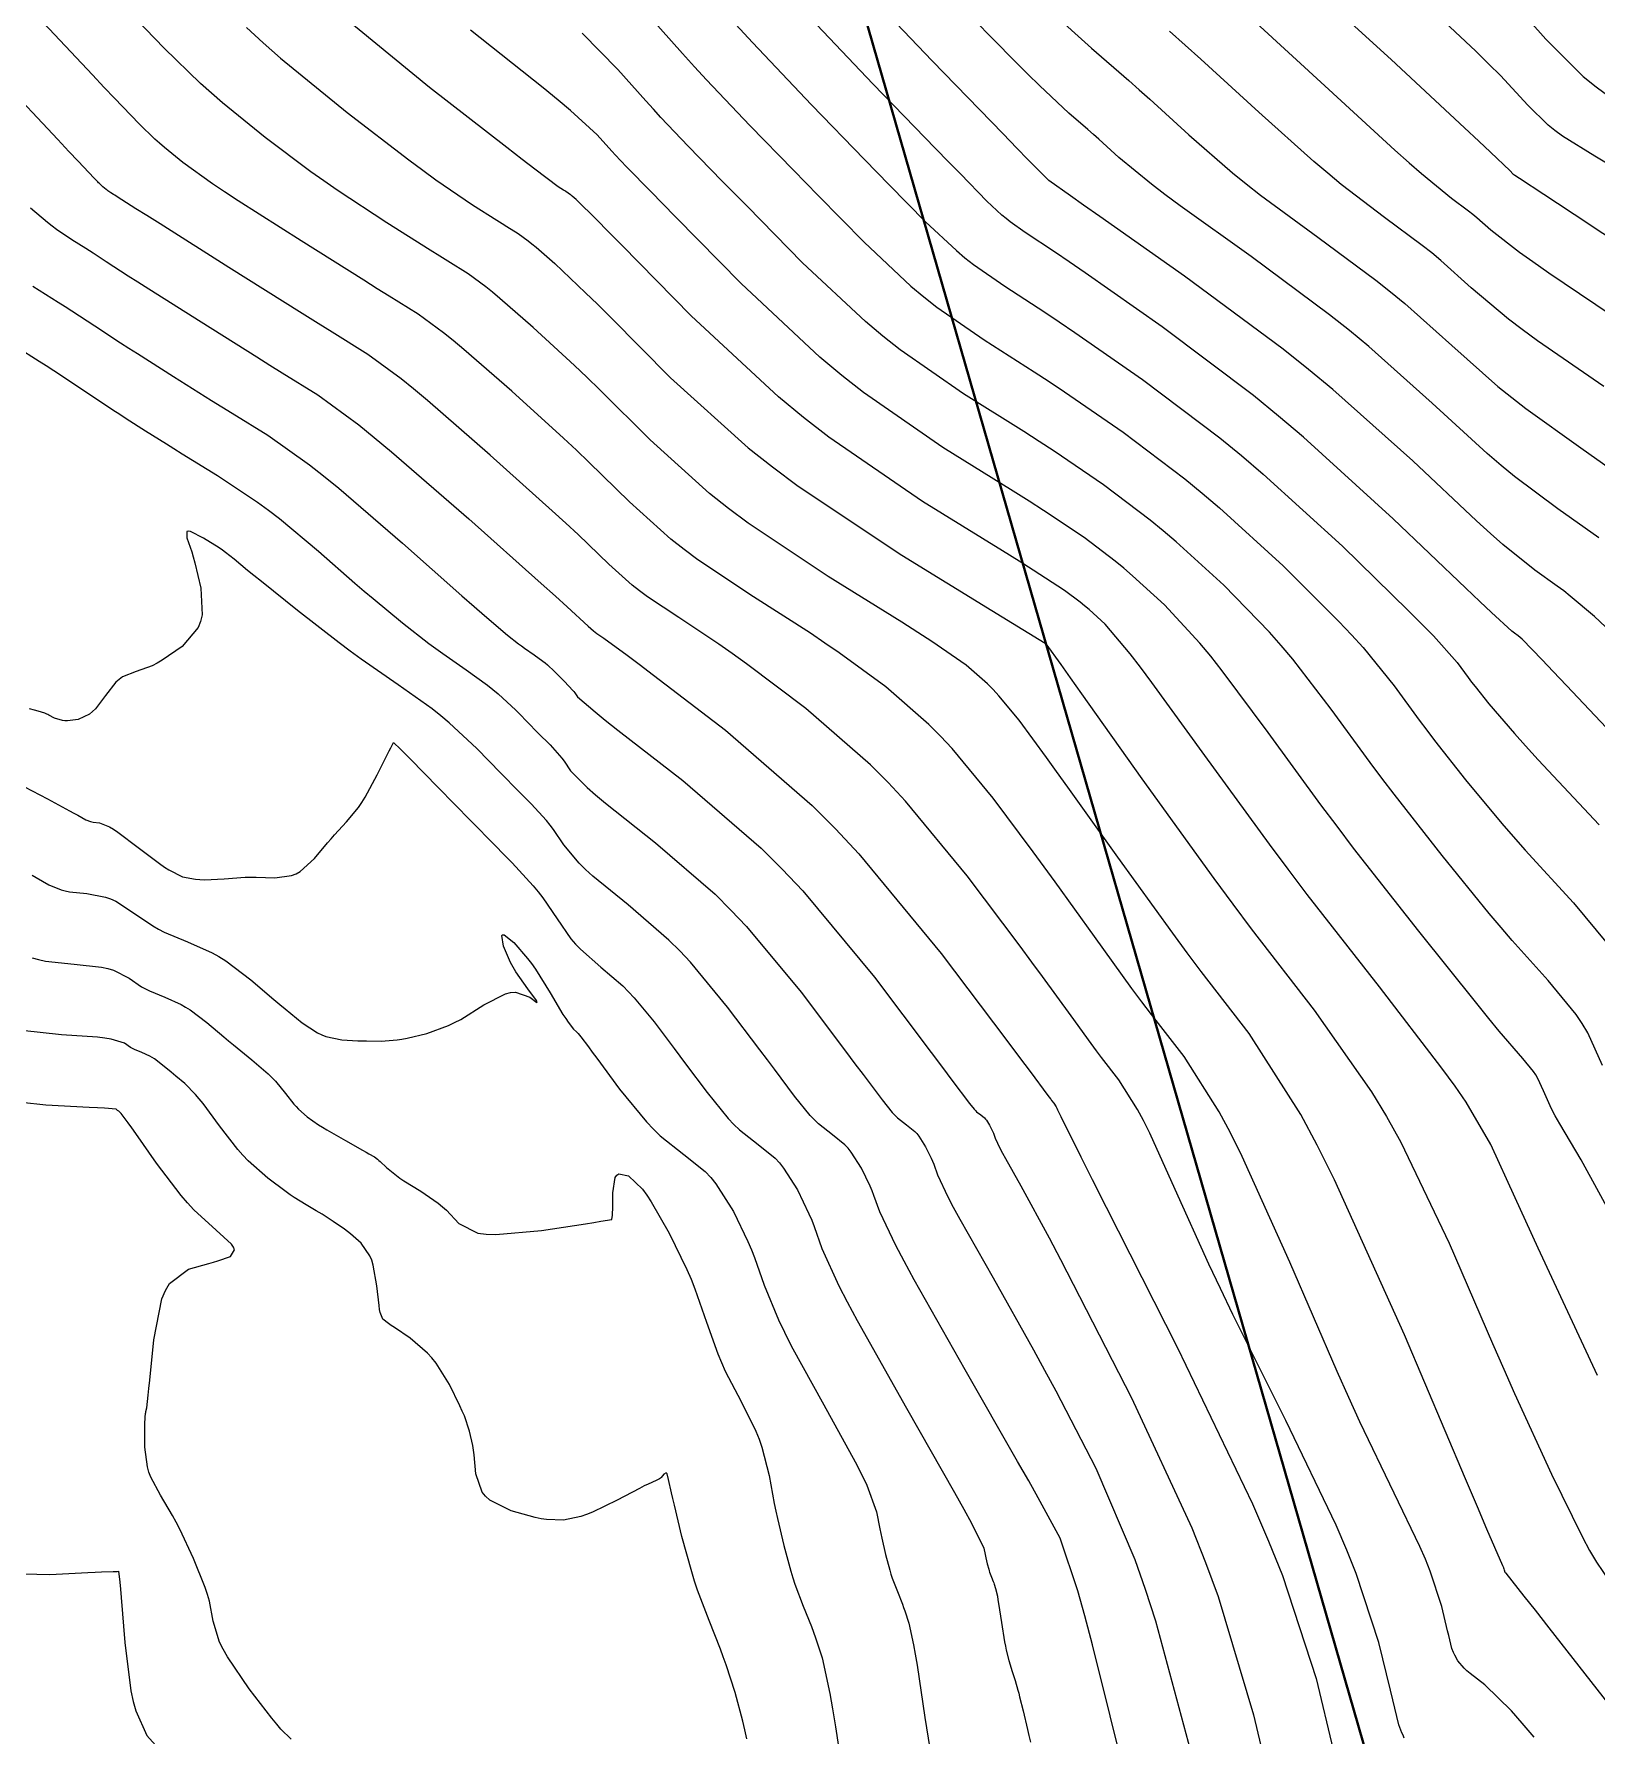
# Model space of a CAD drawing. Header units: millimetres. Extents: x 837475 to 838477, y 1189012 to 1191015.
# Drawn here: x 837596.3 to 837663.9, y 1189712.8 to 1189786.4 of the extents above; entities that cross this region are included whole.
import ezdxf

# ---------------------------------------------------------------- set-up
doc = ezdxf.new("R2010")
doc.units = ezdxf.units.MM
doc.header["$LTSCALE"] = 0.3
doc.layers.add('CORREDORVIA', color=94, linetype='Continuous', lineweight=40)
doc.layers.add('COTAS 10', color=7, linetype='Continuous', lineweight=9, true_color=0x6e3e2d)
doc.layers.add('COTAS INT', color=7, linetype='Continuous', lineweight=5, true_color=0x9fa19f)

msp = doc.modelspace()

# ---------------------------------------------------------------- linework, layer by layer
at = {"layer": 'CORREDORVIA'}
msp.add_lwpolyline([(837918.48, 1189883.493), (837925.042, 1189453.383), (837902.497, 1189217.712), (837593.191, 1189234.399), (837666.017, 1189670.117), (837623.316, 1189818.024), (837548.503, 1190011.455), (837506.88, 1190461.595), (837936.282, 1190278.252), (837938.054, 1190355.403), (837933.054, 1190517.446), (837913.685, 1190646.739), (837916.913, 1190801.892), (837910.676, 1191000.965), (838213.029, 1190992.912), (838237.174, 1190821.339), (838237.001, 1190602.875), (838240.031, 1190437.198), (838238.102, 1190145.726), (838184.199, 1189898.277), (837758.842, 1190109.914), (837918.48, 1189883.493)], dxfattribs=at)
at = {"layer": 'COTAS 10'}
for points in [[(837663.963, 1189764.592), (837662.194, 1189765.849), (837660.316, 1189767.247), (837659.74, 1189767.724), (837659.139, 1189768.239), (837656.765, 1189770.421), (837654.022, 1189772.875), (837653.189, 1189773.562), (837652.324, 1189774.251), (837648.931, 1189776.765), (837645.862, 1189778.962), (837645.2, 1189779.452), (837644.621, 1189779.89), (837643.209, 1189781.043), (837642.342, 1189781.836), (837642.106, 1189782.047), (837641.872, 1189782.255), (837641.043, 1189782.972), (837639.777, 1189784.158), (837639.267, 1189784.66), (837638.688, 1189785.238), (837636.024, 1189787.953)], [(837665.698, 1189779.973), (837663.79, 1189781.106), (837662.398, 1189781.972), (837662.072, 1189782.212), (837661.771, 1189782.452), (837660.899, 1189783.319), (837659.714, 1189784.591), (837659.216, 1189785.087), (837658.644, 1189785.645), (837655.965, 1189788.177)], [(837661.172, 1189712.713), (837660.65, 1189713.328), (837660.19, 1189713.851), (837659.036, 1189714.987), (837658.398, 1189715.476), (837658.262, 1189715.593), (837658.145, 1189715.701), (837657.87, 1189716.023), (837657.735, 1189716.269), (837657.705, 1189716.329), (837657.679, 1189716.385), (837657.615, 1189716.559), (837657.522, 1189716.928), (837657.479, 1189717.109), (837657.427, 1189717.322), (837657.175, 1189718.375), (837656.676, 1189719.9), (837656.468, 1189720.411), (837656.231, 1189720.962), (837655.123, 1189723.27), (837653.637, 1189726.362), (837653.161, 1189727.406), (837652.657, 1189728.531), (837650.603, 1189733.27), (837648.54, 1189737.839), (837648.031, 1189738.856), (837647.549, 1189739.766), (837646.028, 1189742.155), (837644.616, 1189743.978), (837644.201, 1189744.531), (837643.776, 1189745.105), (837642.155, 1189747.349), (837640.456, 1189749.716), (837639.982, 1189750.367), (837639.506, 1189751.016), (837637.772, 1189753.343), (837635.999, 1189755.488), (837635.499, 1189756.022), (837634.994, 1189756.53), (837633.135, 1189758.149), (837631.108, 1189759.627), (837630.497, 1189760.047), (837629.865, 1189760.471), (837627.402, 1189762.039), (837624.996, 1189763.641), (837624.4, 1189764.087), (837623.833, 1189764.533), (837622.039, 1189766.15), (837620.287, 1189767.872), (837619.747, 1189768.384), (837619.183, 1189768.911), (837616.948, 1189770.94), (837614.873, 1189772.745), (837614.409, 1189773.132), (837613.993, 1189773.468), (837612.894, 1189774.273), (837611.641, 1189775.054), (837611.128, 1189775.375), (837610.544, 1189775.741), (837607.837, 1189777.445), (837605.12, 1189779.181), (837604.53, 1189779.568), (837604.011, 1189779.915), (837602.72, 1189780.829), (837601.924, 1189781.481), (837601.716, 1189781.663), (837601.514, 1189781.845), (837600.829, 1189782.506), (837599.764, 1189783.619), (837599.322, 1189784.085), (837598.817, 1189784.62), (837596.461, 1189787.123)], [(837664.123, 1189741.778), (837663.493, 1189743.187), (837663.253, 1189743.583), (837662.984, 1189743.982), (837661.778, 1189745.444), (837660.227, 1189747.174), (837659.742, 1189747.741), (837659.232, 1189748.348), (837657.19, 1189750.857), (837655.115, 1189753.507), (837654.585, 1189754.202), (837654.074, 1189754.88), (837652.388, 1189757.19), (837650.727, 1189759.351), (837650.231, 1189759.934), (837649.72, 1189760.512), (837647.745, 1189762.547), (837645.685, 1189764.427), (837645.121, 1189764.906), (837644.558, 1189765.368), (837642.547, 1189766.887), (837640.405, 1189768.345), (837639.76, 1189768.768), (837639.092, 1189769.2), (837636.492, 1189770.831), (837633.752, 1189772.724), (837632.997, 1189773.322), (837632.243, 1189773.952), (837629.53, 1189776.492), (837627.126, 1189778.938), (837626.567, 1189779.508), (837626.053, 1189780.033), (837624.581, 1189781.542), (837623.402, 1189782.785), (837623.073, 1189783.142), (837622.743, 1189783.505), (837621.542, 1189784.859), (837619.995, 1189786.426)], [(837643.593, 1189710.563), (837642.073, 1189716.709), (837641.738, 1189717.971), (837641.44, 1189719.042), (837640.672, 1189721.32), (837639.722, 1189723.067), (837639.309, 1189723.802), (837638.831, 1189724.647), (837636.563, 1189728.608), (837634.358, 1189732.501), (837633.92, 1189733.302), (837633.556, 1189733.984), (837632.863, 1189735.449), (837632.617, 1189736.153), (837632.535, 1189736.355), (837632.446, 1189736.56), (837632.075, 1189737.326), (837631.632, 1189738.027), (837631.498, 1189738.191), (837631.359, 1189738.342), (837630.816, 1189738.779), (837630.215, 1189739.249), (837630.04, 1189739.42), (837629.861, 1189739.61), (837629.181, 1189740.443), (837628.308, 1189741.614), (837628.007, 1189742.016), (837627.68, 1189742.451), (837626.286, 1189744.303), (837624.676, 1189746.241), (837624.214, 1189746.73), (837623.744, 1189747.199), (837621.987, 1189748.719), (837620.462, 1189749.962), (837620.138, 1189750.254), (837619.858, 1189750.525), (837619.201, 1189751.319), (837618.755, 1189751.984), (837618.607, 1189752.175), (837618.448, 1189752.368), (837617.788, 1189753.086), (837616.983, 1189753.9), (837616.734, 1189754.153), (837616.473, 1189754.419), (837615.436, 1189755.479), (837614.239, 1189756.597), (837613.878, 1189756.898), (837613.503, 1189757.195), (837612.041, 1189758.241), (837610.431, 1189759.356), (837609.963, 1189759.698), (837609.485, 1189760.054), (837607.677, 1189761.457), (837606.12, 1189762.708), (837605.799, 1189762.968), (837605.526, 1189763.189), (837604.941, 1189763.677), (837604.573, 1189763.964), (837604.437, 1189764.059), (837604.287, 1189764.161), (837603.621, 1189764.585), (837603.047, 1189764.872), (837602.954, 1189764.888), (837602.889, 1189764.876), (837602.894, 1189764.604), (837603.105, 1189763.993), (837603.17, 1189763.769), (837603.238, 1189763.519), (837603.507, 1189762.418), (837603.558, 1189761.265), (837603.488, 1189760.984), (837603.381, 1189760.719), (837602.693, 1189759.899), (837601.825, 1189759.301), (837601.605, 1189759.175), (837601.393, 1189759.067), (837600.704, 1189758.822), (837600.115, 1189758.582), (837599.967, 1189758.477), (837599.826, 1189758.355), (837599.372, 1189757.776), (837598.942, 1189757.2), (837598.817, 1189757.079), (837598.688, 1189756.976), (837598.201, 1189756.745), (837597.737, 1189756.68), (837597.623, 1189756.681), (837597.515, 1189756.69), (837597.178, 1189756.795), (837596.933, 1189756.926), (837596.883, 1189756.952), (837596.84, 1189756.974), (837596.751, 1189757.017), (837596.465, 1189757.098), (837596.299, 1189757.144), (837596.094, 1189757.201)], [(837607.413, 1189712.631), (837606.966, 1189713.065), (837606.782, 1189713.28), (837606.571, 1189713.536), (837605.588, 1189714.806), (837604.648, 1189716.19), (837604.463, 1189716.519), (837604.311, 1189716.825), (837604.037, 1189717.731), (837603.869, 1189718.606), (837603.785, 1189718.891), (837603.684, 1189719.196), (837603.181, 1189720.452), (837602.591, 1189721.709), (837602.434, 1189722.014), (837602.28, 1189722.301), (837601.75, 1189723.181), (837601.336, 1189723.961), (837601.256, 1189724.185), (837601.192, 1189724.411), (837601.082, 1189725.256), (837601.077, 1189725.982), (837601.077, 1189726.134), (837601.078, 1189726.265), (837601.09, 1189726.562), (837601.11, 1189726.721), (837601.117, 1189726.765), (837601.125, 1189726.809), (837601.158, 1189726.969), (837601.227, 1189727.517), (837601.258, 1189727.806), (837601.293, 1189728.154), (837601.464, 1189729.907), (837601.819, 1189731.678), (837601.971, 1189732.038), (837602.146, 1189732.341), (837602.971, 1189732.965), (837603.842, 1189733.204), (837604.047, 1189733.265), (837604.235, 1189733.324), (837604.783, 1189733.516), (837604.957, 1189733.797), (837604.911, 1189733.912), (837604.823, 1189734.043), (837604.162, 1189734.649), (837603.203, 1189735.526), (837602.926, 1189735.828), (837602.645, 1189736.155), (837601.59, 1189737.55), (837600.694, 1189738.828), (837600.513, 1189739.081), (837600.361, 1189739.292), (837600.056, 1189739.691), (837599.951, 1189739.791), (837599.926, 1189739.813), (837599.903, 1189739.832), (837599.833, 1189739.88), (837599.332, 1189739.925), (837599.037, 1189739.943), (837598.674, 1189739.963), (837596.8, 1189740.054), (837594.675, 1189740.29)]]:
    msp.add_lwpolyline(points, dxfattribs=at)
at = {"layer": 'COTAS INT'}
for points in [[(837665.21, 1189759.859), (837663.786, 1189761.201), (837662.73, 1189762.08), (837662.448, 1189762.302), (837662.17, 1189762.514), (837661.201, 1189763.203), (837659.819, 1189764.308), (837659.281, 1189764.783), (837658.674, 1189765.332), (837655.922, 1189767.923), (837652.464, 1189771.017), (837651.413, 1189771.883), (837650.322, 1189772.752), (837646.044, 1189775.922), (837642.382, 1189778.499), (837641.679, 1189778.995), (837641.111, 1189779.397), (837640.182, 1189780.059), (837640.133, 1189780.104), (837640.119, 1189780.116), (837640.106, 1189780.128), (837640.059, 1189780.168), (837639.275, 1189780.969), (837638.797, 1189781.46), (837638.205, 1189782.068), (837635.128, 1189785.237), (837631.41, 1189789.145)], [(837651.055, 1189788.881), (837654.98, 1189785.294), (837658.161, 1189782.33), (837658.777, 1189781.754), (837659.277, 1189781.284), (837660.127, 1189780.47), (837660.251, 1189780.347), (837660.293, 1189780.313), (837660.34, 1189780.279), (837660.537, 1189780.157), (837661.597, 1189779.47), (837662.187, 1189779.08), (837662.906, 1189778.604), (837666.573, 1189776.164)], [(837622.438, 1189787.684), (837624.337, 1189785.542), (837624.859, 1189784.969), (837625.379, 1189784.405), (837627.244, 1189782.438), (837629.13, 1189780.501), (837629.664, 1189779.955), (837630.202, 1189779.405), (837632.188, 1189777.382), (837634.212, 1189775.487), (837634.774, 1189775.017), (837635.338, 1189774.571), (837637.382, 1189773.158), (837639.551, 1189771.781), (837640.193, 1189771.357), (837640.854, 1189770.915), (837643.391, 1189769.167), (837646.068, 1189767.145), (837646.816, 1189766.53), (837647.568, 1189765.892), (837650.31, 1189763.391), (837652.728, 1189760.979), (837653.276, 1189760.397), (837653.77, 1189759.853), (837655.116, 1189758.197), (837656.198, 1189756.715), (837656.526, 1189756.28), (837656.866, 1189755.834), (837658.197, 1189754.134), (837659.774, 1189752.241), (837660.269, 1189751.674), (837660.789, 1189751.088), (837662.878, 1189748.815), (837664.832, 1189746.447)], [(837665.529, 1189755.08), (837662.575, 1189758.211), (837661.995, 1189758.822), (837661.519, 1189759.323), (837660.657, 1189760.208), (837660.474, 1189760.361), (837660.425, 1189760.4), (837660.377, 1189760.436), (837660.208, 1189760.556), (837659.322, 1189761.369), (837658.822, 1189761.843), (837658.21, 1189762.425), (837655.078, 1189765.425), (837651.199, 1189768.952), (837650.117, 1189769.866), (837649.031, 1189770.753), (837645.078, 1189773.727), (837641.751, 1189776.056), (837641.06, 1189776.534), (837640.469, 1189776.941), (837639.163, 1189777.812), (837638.509, 1189778.264), (837638.329, 1189778.407), (837638.149, 1189778.557), (837637.502, 1189779.163), (837636.353, 1189780.339), (837635.857, 1189780.849), (837635.284, 1189781.438), (837632.571, 1189784.231), (837629.334, 1189787.643)], [(837660.151, 1189787.898), (837661.671, 1189786.167), (837663.291, 1189784.557), (837663.85, 1189784.111), (837664.456, 1189783.665)], [(837664.934, 1189713.474), (837661.821, 1189717.45), (837661.224, 1189718.211), (837660.743, 1189718.823), (837659.963, 1189719.807), (837659.938, 1189719.826), (837659.933, 1189719.83), (837659.929, 1189719.835), (837659.918, 1189719.847), (837659.911, 1189719.861), (837659.908, 1189719.868), (837659.905, 1189719.882), (837659.903, 1189719.889), (837659.901, 1189719.897), (837659.891, 1189719.938), (837659.872, 1189719.996), (837659.864, 1189720.016), (837659.855, 1189720.037), (837659.812, 1189720.126), (837659.13, 1189721.719), (837658.717, 1189722.689), (837658.207, 1189723.888), (837655.557, 1189730.126), (837652.531, 1189736.83), (837651.784, 1189738.322), (837651.076, 1189739.657), (837648.845, 1189743.162), (837646.773, 1189745.837), (837646.164, 1189746.649), (837645.54, 1189747.49), (837643.162, 1189750.783), (837641.001, 1189753.816), (837640.515, 1189754.494), (837640.077, 1189755.1), (837638.897, 1189756.705), (837638.02, 1189757.767), (837637.772, 1189758.031), (837637.522, 1189758.283), (837636.602, 1189759.084), (837635.119, 1189760.11), (837634.514, 1189760.503), (837633.825, 1189760.944), (837630.635, 1189762.93), (837627.178, 1189765.231), (837626.321, 1189765.871), (837625.507, 1189766.512), (837622.93, 1189768.836), (837620.759, 1189771.001), (837620.202, 1189771.541), (837619.664, 1189772.056), (837617.879, 1189773.702), (837616.436, 1189774.957), (837616.114, 1189775.226), (837615.825, 1189775.46), (837615.06, 1189776.019), (837614.189, 1189776.562), (837613.833, 1189776.785), (837613.427, 1189777.04), (837611.545, 1189778.224), (837609.394, 1189779.636), (837608.819, 1189780.034), (837608.252, 1189780.436), (837606.276, 1189781.912), (837604.439, 1189783.417), (837603.959, 1189783.836), (837603.492, 1189784.256), (837601.912, 1189785.783), (837600.308, 1189787.442)], [(837663.916, 1189728.358), (837661.343, 1189733.874), (837660.805, 1189735.037), (837660.343, 1189736.043), (837659.303, 1189738.358), (837658.231, 1189740.186), (837657.749, 1189740.884), (837657.185, 1189741.664), (837654.479, 1189745.176), (837651.356, 1189749.176), (837650.529, 1189750.264), (837649.719, 1189751.344), (837646.932, 1189755.176), (837644.64, 1189758.346), (837644.143, 1189759.009), (837643.704, 1189759.579), (837642.616, 1189760.86), (837641.92, 1189761.495), (837641.729, 1189761.657), (837641.54, 1189761.813), (837640.86, 1189762.326), (837639.507, 1189763.205), (837638.893, 1189763.591), (837638.174, 1189764.04), (837634.711, 1189766.176), (837630.657, 1189768.954), (837629.566, 1189769.807), (837628.488, 1189770.696), (837624.711, 1189774.208), (837621.704, 1189777.258), (837621.113, 1189777.856), (837620.626, 1189778.347), (837619.739, 1189779.227), (837619.562, 1189779.381), (837619.523, 1189779.414), (837619.487, 1189779.442), (837619.393, 1189779.511), (837619.286, 1189779.578), (837619.243, 1189779.605), (837619.193, 1189779.636), (837618.962, 1189779.782), (837617.942, 1189780.545), (837617.395, 1189780.965), (837616.733, 1189781.477), (837613.387, 1189784.079), (837609.468, 1189787.289)], [(837640.278, 1189787.347), (837642.028, 1189785.776), (837643.639, 1189784.381), (837644.093, 1189783.979), (837644.552, 1189783.568), (837646.236, 1189782.028), (837648.131, 1189780.384), (837648.722, 1189779.909), (837649.341, 1189779.426), (837651.817, 1189777.609), (837654.325, 1189775.75), (837654.965, 1189775.24), (837655.581, 1189774.733), (837657.609, 1189772.919), (837659.603, 1189771.145), (837660.199, 1189770.664), (837660.813, 1189770.186), (837663.186, 1189768.496), (837665.756, 1189766.67)], [(837648.97, 1189787.033), (837652.29, 1189783.996), (837655.151, 1189781.371), (837655.764, 1189780.823), (837656.3, 1189780.352), (837657.59, 1189779.296), (837658.329, 1189778.748), (837658.517, 1189778.598), (837658.698, 1189778.449), (837659.296, 1189777.914), (837660.532, 1189776.959), (837661.117, 1189776.545), (837661.806, 1189776.065), (837665.171, 1189773.79)], [(837605.471, 1189786.668), (837606.202, 1189786.009), (837606.953, 1189785.353), (837609.831, 1189782.996), (837612.492, 1189780.956), (837613.107, 1189780.5), (837613.668, 1189780.09), (837615.253, 1189779.003), (837616.31, 1189778.338), (837616.538, 1189778.195), (837616.738, 1189778.07), (837617.227, 1189777.765), (837617.656, 1189777.451), (837617.818, 1189777.32), (837617.999, 1189777.169), (837618.809, 1189776.464), (837620.145, 1189775.201), (837620.657, 1189774.699), (837621.232, 1189774.13), (837623.82, 1189771.522), (837627.174, 1189768.496), (837628.23, 1189767.663), (837629.342, 1189766.832), (837633.82, 1189763.849), (837637.715, 1189761.459), (837639.059, 1189760.634), (837640.017, 1189760.046), (837640.03, 1189760.036), (837640.034, 1189760.032), (837640.038, 1189760.029), (837640.051, 1189760.017), (837640.696, 1189759.112), (837641.098, 1189758.547), (837641.597, 1189757.844), (837644.204, 1189754.169), (837647.317, 1189749.858), (837648.136, 1189748.754), (837648.935, 1189747.689), (837651.662, 1189744.169), (837654.14, 1189740.638), (837654.782, 1189739.566), (837655.405, 1189738.453), (837657.493, 1189734.094), (837659.366, 1189729.746), (837659.853, 1189728.641), (837660.326, 1189727.578), (837661.918, 1189724.094), (837663.258, 1189721.375), (837663.572, 1189720.794), (837663.861, 1189720.288), (837664.697, 1189719.083)], [(837664.651, 1189735.053), (837663.205, 1189737.688), (837662.279, 1189739.248), (837662.087, 1189739.591), (837661.924, 1189739.896), (837661.57, 1189740.677), (837661.33, 1189741.214), (837661.239, 1189741.364), (837661.136, 1189741.516), (837660.677, 1189742.073), (837659.665, 1189743.26), (837659.215, 1189743.809), (837658.691, 1189744.454), (837656.183, 1189747.579), (837653.364, 1189751.18), (837652.644, 1189752.124), (837651.95, 1189753.045), (837649.66, 1189756.183), (837647.684, 1189758.848), (837647.187, 1189759.472), (837646.712, 1189760.046), (837645.181, 1189761.704), (837643.803, 1189762.961), (837643.425, 1189763.281), (837643.049, 1189763.59), (837641.704, 1189764.606), (837639.956, 1189765.775), (837639.326, 1189766.18), (837638.633, 1189766.62), (837635.601, 1189768.503), (837632.167, 1189770.878), (837631.22, 1189771.627), (837630.274, 1189772.417), (837626.873, 1189775.601), (837624.051, 1189778.471), (837623.47, 1189779.062), (837622.976, 1189779.564), (837621.918, 1189780.645), (837621.424, 1189781.166), (837621.286, 1189781.315), (837621.148, 1189781.467), (837620.645, 1189782.034), (837619.497, 1189783.081), (837618.952, 1189783.535), (837618.308, 1189784.06), (837615.163, 1189786.551)], [(837626.645, 1189786.796), (837627.357, 1189786.024), (837629.907, 1189783.335), (837632.207, 1189780.97), (837632.76, 1189780.402), (837633.278, 1189779.872), (837634.845, 1189778.272), (837636.181, 1189777.022), (837636.552, 1189776.712), (837636.924, 1189776.418), (837638.272, 1189775.485), (837640.01, 1189774.361), (837640.627, 1189773.946), (837641.303, 1189773.485), (837644.235, 1189771.447), (837647.577, 1189768.922), (837648.512, 1189768.155), (837649.451, 1189767.358), (837652.875, 1189764.235), (837655.736, 1189761.446), (837656.32, 1189760.86), (837656.814, 1189760.355), (837657.845, 1189759.204), (837658.322, 1189758.55), (837658.467, 1189758.358), (837658.617, 1189758.161), (837659.204, 1189757.411), (837660.316, 1189756.134), (837660.796, 1189755.606), (837661.351, 1189755.001), (837663.979, 1189752.186)], [(837664.179, 1189771.143), (837661.31, 1189773.126), (837660.658, 1189773.604), (837660.068, 1189774.052), (837658.452, 1189775.417), (837657.14, 1189776.591), (837656.741, 1189776.919), (837656.327, 1189777.249), (837654.703, 1189778.452), (837652.821, 1189779.889), (837652.243, 1189780.366), (837651.641, 1189780.878), (837649.263, 1189783.012), (837646.761, 1189785.301), (837646.081, 1189785.91), (837645.405, 1189786.508)], [(837655.556, 1189712.682), (837655.499, 1189712.799), (837655.448, 1189712.91), (837655.322, 1189713.25), (837655.14, 1189713.975), (837655.054, 1189714.328), (837654.953, 1189714.748), (837654.459, 1189716.813), (837653.48, 1189719.804), (837653.073, 1189720.807), (837652.607, 1189721.886), (837650.434, 1189726.415), (837648.145, 1189731.005), (837647.606, 1189732.123), (837647.107, 1189733.174), (837645.648, 1189736.415), (837644.55, 1189738.849), (837644.278, 1189739.391), (837644.021, 1189739.875), (837643.211, 1189741.148), (837642.459, 1189742.119), (837642.238, 1189742.414), (837642.011, 1189742.719), (837641.148, 1189743.915), (837639.911, 1189745.617), (837639.449, 1189746.241), (837638.935, 1189746.932), (837636.647, 1189749.981), (837633.979, 1189753.209), (837633.225, 1189754.013), (837632.465, 1189754.777), (837629.668, 1189757.214), (837627.097, 1189759.145), (837626.48, 1189759.591), (837625.905, 1189759.998), (837624.17, 1189761.149), (837622.814, 1189762.051), (837622.478, 1189762.302), (837622.159, 1189762.553), (837621.149, 1189763.465), (837619.815, 1189764.743), (837619.292, 1189765.226), (837618.702, 1189765.765), (837616.018, 1189768.177), (837613.309, 1189770.534), (837612.704, 1189771.038), (837612.162, 1189771.477), (837610.728, 1189772.527), (837609.183, 1189773.489), (837608.571, 1189773.872), (837607.879, 1189774.306), (837604.717, 1189776.295), (837601.736, 1189778.174), (837601.159, 1189778.539), (837600.689, 1189778.836), (837599.886, 1189779.345), (837599.781, 1189779.414), (837599.751, 1189779.433), (837599.72, 1189779.453), (837599.603, 1189779.526), (837599.478, 1189779.611), (837599.442, 1189779.638), (837599.405, 1189779.667), (837599.266, 1189779.786), (837599.121, 1189779.92), (837599.08, 1189779.959), (837599.04, 1189779.999), (837598.893, 1189780.149), (837598.189, 1189780.898), (837597.797, 1189781.316), (837597.319, 1189781.824), (837594.881, 1189784.419)], [(837596.14, 1189778.875), (837596.874, 1189778.25), (837597.068, 1189778.098), (837597.259, 1189777.954), (837597.915, 1189777.508), (837598.527, 1189777.125), (837598.69, 1189777.022), (837598.849, 1189776.919), (837599.401, 1189776.556), (837600.356, 1189775.938), (837600.77, 1189775.674), (837601.248, 1189775.37), (837603.514, 1189773.937), (837605.924, 1189772.423), (837606.492, 1189772.067), (837607.018, 1189771.738), (837608.561, 1189770.782), (837610.331, 1189769.486), (837611, 1189768.944), (837611.746, 1189768.322), (837615.088, 1189765.415), (837618.221, 1189762.62), (837618.836, 1189762.069), (837619.342, 1189761.615), (837620.258, 1189760.779), (837620.485, 1189760.574), (837620.557, 1189760.518), (837620.633, 1189760.461), (837620.937, 1189760.258), (837621.945, 1189759.525), (837622.464, 1189759.134), (837623.086, 1189758.662), (837626.201, 1189756.279), (837629.937, 1189753.025), (837630.952, 1189752.004), (837631.958, 1189750.93), (837635.521, 1189746.619), (837638.364, 1189742.848), (837638.916, 1189742.115), (837639.365, 1189741.517), (837640.141, 1189740.481), (837640.247, 1189740.334), (837640.275, 1189740.296), (837640.302, 1189740.26), (837640.394, 1189740.141), (837640.494, 1189739.985), (837640.525, 1189739.925), (837640.559, 1189739.859), (837640.694, 1189739.56), (837641.557, 1189737.817), (837642.05, 1189736.84), (837642.653, 1189735.648), (837645.745, 1189729.56), (837648.983, 1189722.811), (837649.677, 1189721.203), (837650.283, 1189719.708), (837651.742, 1189715.25), (837652.479, 1189712.173)], [(837596.227, 1189775.49), (837597.334, 1189774.798), (837597.629, 1189774.61), (837597.918, 1189774.424), (837598.917, 1189773.767), (837600.024, 1189773.039), (837600.381, 1189772.808), (837600.76, 1189772.565), (837602.311, 1189771.58), (837603.968, 1189770.54), (837604.414, 1189770.262), (837604.854, 1189769.988), (837606.395, 1189769.036), (837608.204, 1189767.757), (837608.813, 1189767.279), (837609.47, 1189766.745), (837612.23, 1189764.369), (837614.792, 1189762.096), (837615.323, 1189761.629), (837615.777, 1189761.232), (837616.772, 1189760.382), (837617.245, 1189760.014), (837617.37, 1189759.921), (837617.493, 1189759.831), (837617.915, 1189759.539), (837618.298, 1189759.265), (837618.396, 1189759.187), (837618.491, 1189759.108), (837618.804, 1189758.816), (837619.076, 1189758.538), (837619.144, 1189758.468), (837619.21, 1189758.402), (837619.42, 1189758.188), (837619.594, 1189758), (837619.635, 1189757.95), (837619.674, 1189757.9), (837619.791, 1189757.726), (837620.551, 1189757.066), (837620.995, 1189756.71), (837621.54, 1189756.279), (837624.355, 1189754.098), (837627.739, 1189751.169), (837628.643, 1189750.267), (837629.534, 1189749.325), (837632.634, 1189745.593), (837635.095, 1189742.329), (837635.583, 1189741.681), (837635.987, 1189741.145), (837636.747, 1189740.133), (837636.951, 1189739.883), (837637.005, 1189739.826), (837637.058, 1189739.774), (837637.238, 1189739.633), (837637.402, 1189739.502), (837637.444, 1189739.456), (837637.484, 1189739.407), (837637.617, 1189739.196), (837637.729, 1189738.966), (837637.755, 1189738.904), (837637.78, 1189738.843), (837637.854, 1189738.632), (837638.062, 1189738.191), (837638.172, 1189737.986), (837638.304, 1189737.745), (837638.967, 1189736.574), (837640.194, 1189734.311), (837640.682, 1189733.381), (837641.234, 1189732.32), (837643.761, 1189727.39), (837646.36, 1189721.768), (837646.957, 1189720.27), (837647.502, 1189718.797), (837649.026, 1189713.688), (837650.005, 1189709.599)], [(837595.518, 1189772.869), (837596.504, 1189772.247), (837596.813, 1189772.048), (837597.136, 1189771.837), (837598.432, 1189770.979), (837599.691, 1189770.141), (837599.992, 1189769.943), (837600.271, 1189769.76), (837601.108, 1189769.222), (837602.013, 1189768.657), (837602.336, 1189768.457), (837602.689, 1189768.238), (837604.228, 1189767.29), (837605.957, 1189766.137), (837606.43, 1189765.789), (837606.902, 1189765.428), (837608.585, 1189764.023), (837610.159, 1189762.643), (837610.561, 1189762.298), (837610.948, 1189761.97), (837612.224, 1189760.92), (837613.365, 1189760.034), (837613.667, 1189759.809), (837613.962, 1189759.594), (837614.978, 1189758.89), (837615.901, 1189758.23), (837616.137, 1189758.042), (837616.365, 1189757.852), (837617.12, 1189757.148), (837617.774, 1189756.478), (837617.939, 1189756.311), (837618.096, 1189756.151), (837618.604, 1189755.637), (837619.021, 1189755.184), (837619.121, 1189755.062), (837619.214, 1189754.942), (837619.496, 1189754.522), (837620.204, 1189753.796), (837620.567, 1189753.482), (837621.001, 1189753.121), (837623.171, 1189751.409), (837625.741, 1189749.184), (837626.429, 1189748.499), (837627.105, 1189747.783), (837629.46, 1189744.948), (837631.388, 1189742.39), (837631.795, 1189741.848), (837632.148, 1189741.379), (837632.964, 1189740.288), (837633.406, 1189739.746), (837633.522, 1189739.623), (837633.636, 1189739.511), (837634.027, 1189739.206), (837634.38, 1189738.922), (837634.471, 1189738.824), (837634.558, 1189738.717), (837634.846, 1189738.261), (837635.087, 1189737.763), (837635.145, 1189737.63), (837635.199, 1189737.498), (837635.359, 1189737.04), (837635.809, 1189736.088), (837636.046, 1189735.644), (837636.331, 1189735.123), (837637.765, 1189732.591), (837639.512, 1189729.479), (837639.995, 1189728.592), (837640.478, 1189727.693), (837642.216, 1189724.355), (837643.9, 1189720.405), (837644.348, 1189719.12), (837644.787, 1189717.753), (837646.31, 1189712.126)], [(837595.876, 1189753.828), (837596.861, 1189753.308), (837597.814, 1189752.794), (837598.01, 1189752.688), (837598.177, 1189752.597), (837598.532, 1189752.401), (837598.721, 1189752.324), (837598.782, 1189752.308), (837598.847, 1189752.294), (837599.116, 1189752.265), (837599.552, 1189752.093), (837599.723, 1189751.989), (837599.917, 1189751.862), (837600.796, 1189751.197), (837601.71, 1189750.504), (837601.925, 1189750.358), (837602.123, 1189750.231), (837602.701, 1189749.94), (837603.264, 1189749.828), (837603.453, 1189749.815), (837603.656, 1189749.809), (837604.509, 1189749.852), (837605.42, 1189749.916), (837605.659, 1189749.923), (837605.894, 1189749.926), (837606.697, 1189749.897), (837607.428, 1189749.99), (837607.617, 1189750.068), (837607.801, 1189750.17), (837608.417, 1189750.731), (837608.981, 1189751.405), (837609.133, 1189751.579), (837609.282, 1189751.747), (837609.804, 1189752.308), (837610.316, 1189752.939), (837610.46, 1189753.152), (837610.605, 1189753.381), (837611.133, 1189754.345), (837611.565, 1189755.21), (837611.648, 1189755.377), (837611.716, 1189755.513), (837611.83, 1189755.74), (837612.135, 1189755.454), (837612.323, 1189755.267), (837612.555, 1189755.032), (837613.77, 1189753.793), (837615.178, 1189752.352), (837615.533, 1189751.991), (837615.872, 1189751.646), (837616.971, 1189750.534), (837617.876, 1189749.551), (837618.093, 1189749.287), (837618.296, 1189749.027), (837618.907, 1189748.115), (837619.511, 1189747.255), (837619.71, 1189747.027), (837619.923, 1189746.803), (837620.803, 1189746.03), (837621.747, 1189745.213), (837621.999, 1189744.962), (837622.247, 1189744.699), (837623.112, 1189743.658), (837623.973, 1189742.512), (837624.219, 1189742.183), (837624.469, 1189741.849), (837625.398, 1189740.599), (837626.315, 1189739.473), (837626.557, 1189739.218), (837626.794, 1189738.986), (837627.605, 1189738.353), (837628.338, 1189737.763), (837628.525, 1189737.559), (837628.706, 1189737.337), (837629.305, 1189736.391), (837629.805, 1189735.357), (837629.925, 1189735.081), (837630.036, 1189734.808), (837630.368, 1189733.858), (837631.097, 1189732.238), (837631.459, 1189731.543), (837631.889, 1189730.741), (837634.02, 1189726.955), (837636.105, 1189723.297), (837636.507, 1189722.576), (837636.833, 1189721.981), (837637.375, 1189720.888), (837637.424, 1189720.623), (837637.439, 1189720.55), (837637.454, 1189720.478), (837637.514, 1189720.222), (837637.58, 1189719.979), (837637.6, 1189719.916), (837637.62, 1189719.854), (837637.699, 1189719.645), (837637.777, 1189719.449), (837637.797, 1189719.396), (837637.816, 1189719.342), (837637.879, 1189719.153), (837637.952, 1189718.813), (837637.978, 1189718.665), (837638.007, 1189718.494), (837638.131, 1189717.68), (837638.264, 1189716.839), (837638.298, 1189716.651), (837638.332, 1189716.482), (837638.445, 1189716.031), (837638.551, 1189715.701), (837638.581, 1189715.608), (837638.611, 1189715.514), (837638.72, 1189715.169), (837638.841, 1189714.755), (837638.878, 1189714.617), (837638.917, 1189714.469), (837639.069, 1189713.852), (837639.259, 1189713.053), (837639.321, 1189712.79), (837639.387, 1189712.509)], [(837596.2, 1189750.002), (837596.384, 1189749.9), (837596.932, 1189749.593), (837597.461, 1189749.375), (837597.633, 1189749.331), (837597.816, 1189749.292), (837598.568, 1189749.211), (837599.38, 1189749.06), (837599.6, 1189748.978), (837599.819, 1189748.879), (837600.595, 1189748.377), (837601.417, 1189747.811), (837601.665, 1189747.671), (837601.921, 1189747.539), (837602.921, 1189747.127), (837603.984, 1189746.652), (837604.281, 1189746.482), (837604.578, 1189746.294), (837605.661, 1189745.475), (837606.664, 1189744.625), (837606.911, 1189744.418), (837607.145, 1189744.223), (837607.881, 1189743.62), (837608.541, 1189743.19), (837608.727, 1189743.103), (837608.914, 1189743.031), (837609.604, 1189742.887), (837610.29, 1189742.846), (837610.475, 1189742.839), (837610.659, 1189742.833), (837611.305, 1189742.827), (837611.992, 1189742.881), (837612.201, 1189742.913), (837612.419, 1189742.953), (837613.274, 1189743.157), (837614.206, 1189743.5), (837614.472, 1189743.627), (837614.742, 1189743.768), (837615.746, 1189744.393), (837616.675, 1189744.879), (837616.898, 1189744.932), (837617.105, 1189744.951), (837617.731, 1189744.724), (837618.04, 1189744.502), (837618.048, 1189744.524), (837618.023, 1189744.581), (837617.651, 1189745.089), (837617.13, 1189745.824), (837617.01, 1189746.025), (837616.901, 1189746.225), (837616.595, 1189746.939), (837616.519, 1189747.394), (837616.554, 1189747.43), (837616.614, 1189747.428), (837617.034, 1189747.097), (837617.629, 1189746.407), (837617.799, 1189746.178), (837617.971, 1189745.933), (837618.612, 1189744.912), (837619.165, 1189743.985), (837619.282, 1189743.799), (837619.384, 1189743.644), (837619.619, 1189743.34), (837619.75, 1189743.228), (837619.784, 1189743.193), (837619.819, 1189743.157), (837619.938, 1189743.013), (837620.265, 1189742.573), (837620.431, 1189742.35), (837620.629, 1189742.083), (837621.615, 1189740.754), (837622.77, 1189739.337), (837623.075, 1189739.015), (837623.373, 1189738.724), (837624.394, 1189737.926), (837625.317, 1189737.183), (837625.553, 1189736.926), (837625.781, 1189736.648), (837626.534, 1189735.456), (837627.164, 1189734.155), (837627.314, 1189733.806), (837627.454, 1189733.463), (837627.873, 1189732.267), (837628.48, 1189730.767), (837628.739, 1189730.232), (837629.037, 1189729.645), (837630.443, 1189727.095), (837631.806, 1189724.628), (837632.077, 1189724.093), (837632.301, 1189723.622), (837632.729, 1189722.46), (837632.865, 1189721.725), (837632.906, 1189721.524), (837632.949, 1189721.324), (837633.113, 1189720.614), (837633.297, 1189719.942), (837633.352, 1189719.766), (837633.409, 1189719.596), (837633.627, 1189719.017), (837633.843, 1189718.474), (837633.898, 1189718.326), (837633.951, 1189718.179), (837634.124, 1189717.654), (837634.328, 1189716.712), (837634.4, 1189716.302), (837634.479, 1189715.827), (837634.822, 1189713.574), (837635.191, 1189711.245)], [(837596.202, 1189746.427), (837596.484, 1189746.353), (837596.784, 1189746.291), (837598.02, 1189746.157), (837599.207, 1189746.027), (837599.477, 1189745.967), (837599.722, 1189745.897), (837600.395, 1189745.556), (837600.94, 1189745.181), (837601.104, 1189745.088), (837601.274, 1189745.001), (837601.937, 1189744.727), (837602.643, 1189744.412), (837602.839, 1189744.299), (837603.037, 1189744.175), (837603.755, 1189743.632), (837604.492, 1189743.009), (837604.702, 1189742.835), (837604.914, 1189742.66), (837605.7, 1189742.022), (837606.412, 1189741.407), (837606.578, 1189741.247), (837606.73, 1189741.091), (837607.165, 1189740.565), (837607.519, 1189740.107), (837607.62, 1189739.994), (837607.722, 1189739.887), (837608.102, 1189739.551), (837608.591, 1189739.213), (837608.763, 1189739.105), (837608.949, 1189738.991), (837609.753, 1189738.528), (837610.497, 1189738.112), (837610.646, 1189738.028), (837610.77, 1189737.958), (837611.012, 1189737.817), (837611.141, 1189737.714), (837611.194, 1189737.668), (837611.254, 1189737.614), (837611.534, 1189737.356), (837611.961, 1189737.011), (837612.113, 1189736.902), (837612.281, 1189736.788), (837613.011, 1189736.33), (837613.767, 1189735.815), (837613.951, 1189735.666), (837614.123, 1189735.513), (837614.654, 1189734.936), (837615.482, 1189734.526), (837615.843, 1189734.479), (837616.26, 1189734.461), (837618.24, 1189734.635), (837620.137, 1189734.928), (837620.501, 1189734.985), (837620.796, 1189735.032), (837621.281, 1189735.112), (837621.305, 1189735.297), (837621.31, 1189735.409), (837621.314, 1189735.548), (837621.32, 1189736.271), (837621.426, 1189736.927), (837621.492, 1189737.024), (837621.574, 1189737.084), (837622.004, 1189736.996), (837622.6, 1189736.417), (837622.786, 1189736.168), (837622.981, 1189735.881), (837623.763, 1189734.521), (837624.523, 1189732.952), (837624.704, 1189732.532), (837624.873, 1189732.118), (837625.378, 1189730.676), (837625.863, 1189729.296), (837626.019, 1189728.921), (837626.186, 1189728.55), (837626.867, 1189727.236), (837627.506, 1189725.958), (837627.646, 1189725.61), (837627.77, 1189725.263), (837628.083, 1189724.031), (837628.306, 1189722.827), (837628.374, 1189722.498), (837628.443, 1189722.171), (837628.712, 1189721.006), (837629.015, 1189719.905), (837629.105, 1189719.617), (837629.197, 1189719.337), (837629.555, 1189718.389), (837629.909, 1189717.499), (837629.999, 1189717.256), (837630.085, 1189717.015), (837630.369, 1189716.154), (837630.703, 1189714.611), (837630.822, 1189713.939), (837630.951, 1189713.161), (837631.513, 1189709.468)], [(837627.111, 1189712.652), (837627.032, 1189713.033), (837626.949, 1189713.404), (837626.614, 1189714.655), (837626.22, 1189715.851), (837626.1, 1189716.187), (837625.975, 1189716.525), (837625.483, 1189717.761), (837624.986, 1189719.079), (837624.857, 1189719.468), (837624.732, 1189719.868), (837624.312, 1189721.399), (837623.983, 1189722.751), (837623.915, 1189723.038), (837623.857, 1189723.286), (837623.734, 1189723.868), (837623.668, 1189724.105), (837623.647, 1189724.136), (837623.624, 1189724.153), (837623.53, 1189724.089), (837623.417, 1189723.951), (837623.382, 1189723.921), (837623.346, 1189723.894), (837623.201, 1189723.827), (837622.847, 1189723.668), (837622.678, 1189723.584), (837622.479, 1189723.482), (837621.504, 1189722.97), (837620.435, 1189722.456), (837620.176, 1189722.353), (837619.933, 1189722.268), (837619.191, 1189722.103), (837618.456, 1189722.132), (837618.218, 1189722.169), (837617.965, 1189722.219), (837616.925, 1189722.505), (837615.999, 1189722.974), (837615.818, 1189723.139), (837615.669, 1189723.321), (837615.401, 1189724.105), (837615.325, 1189724.928), (837615.297, 1189725.134), (837615.266, 1189725.33), (837615.128, 1189725.958), (837614.899, 1189726.612), (837614.81, 1189726.824), (837614.71, 1189727.05), (837614.257, 1189727.978), (837613.676, 1189728.902), (837613.496, 1189729.126), (837613.307, 1189729.335), (837612.552, 1189729.975), (837611.877, 1189730.435), (837611.739, 1189730.531), (837611.621, 1189730.614), (837611.371, 1189730.802), (837611.262, 1189731.083), (837611.235, 1189731.225), (837611.207, 1189731.394), (837611.117, 1189732.235), (837610.96, 1189733.14), (837610.892, 1189733.349), (837610.812, 1189733.54), (837610.433, 1189734.081), (837609.974, 1189734.484), (837609.844, 1189734.589), (837609.712, 1189734.69), (837609.227, 1189735.031), (837608.746, 1189735.335), (837608.618, 1189735.413), (837608.492, 1189735.489), (837608.055, 1189735.742), (837607.544, 1189736.062), (837607.371, 1189736.18), (837607.185, 1189736.312), (837606.402, 1189736.893), (837605.551, 1189737.647), (837605.321, 1189737.887), (837605.095, 1189738.14), (837604.301, 1189739.167), (837603.6, 1189740.126), (837603.432, 1189740.336), (837603.276, 1189740.522), (837602.807, 1189740.996), (837602.42, 1189741.31), (837602.315, 1189741.396), (837602.212, 1189741.482), (837601.849, 1189741.788), (837601.495, 1189742.056), (837601.398, 1189742.117), (837601.301, 1189742.173), (837600.954, 1189742.328), (837600.628, 1189742.462), (837600.544, 1189742.505), (837600.463, 1189742.551), (837600.194, 1189742.736), (837599.625, 1189742.914), (837599.354, 1189742.956), (837599.035, 1189742.994), (837597.472, 1189743.103), (837595.753, 1189743.289)], [(837595.273, 1189719.8), (837596.971, 1189719.759), (837598.612, 1189719.84), (837598.937, 1189719.855), (837599.206, 1189719.867), (837599.713, 1189719.886), (837599.833, 1189719.887), (837599.859, 1189719.887), (837599.881, 1189719.888), (837599.932, 1189719.893), (837599.993, 1189719.425), (837600.021, 1189719.127), (837600.055, 1189718.757), (837600.216, 1189716.813), (837600.479, 1189714.725), (837600.577, 1189714.264), (837600.685, 1189713.854), (837601.164, 1189712.792), (837601.806, 1189712.084)]]:
    msp.add_lwpolyline(points, dxfattribs=at)

doc.saveas('drawing.dxf')
